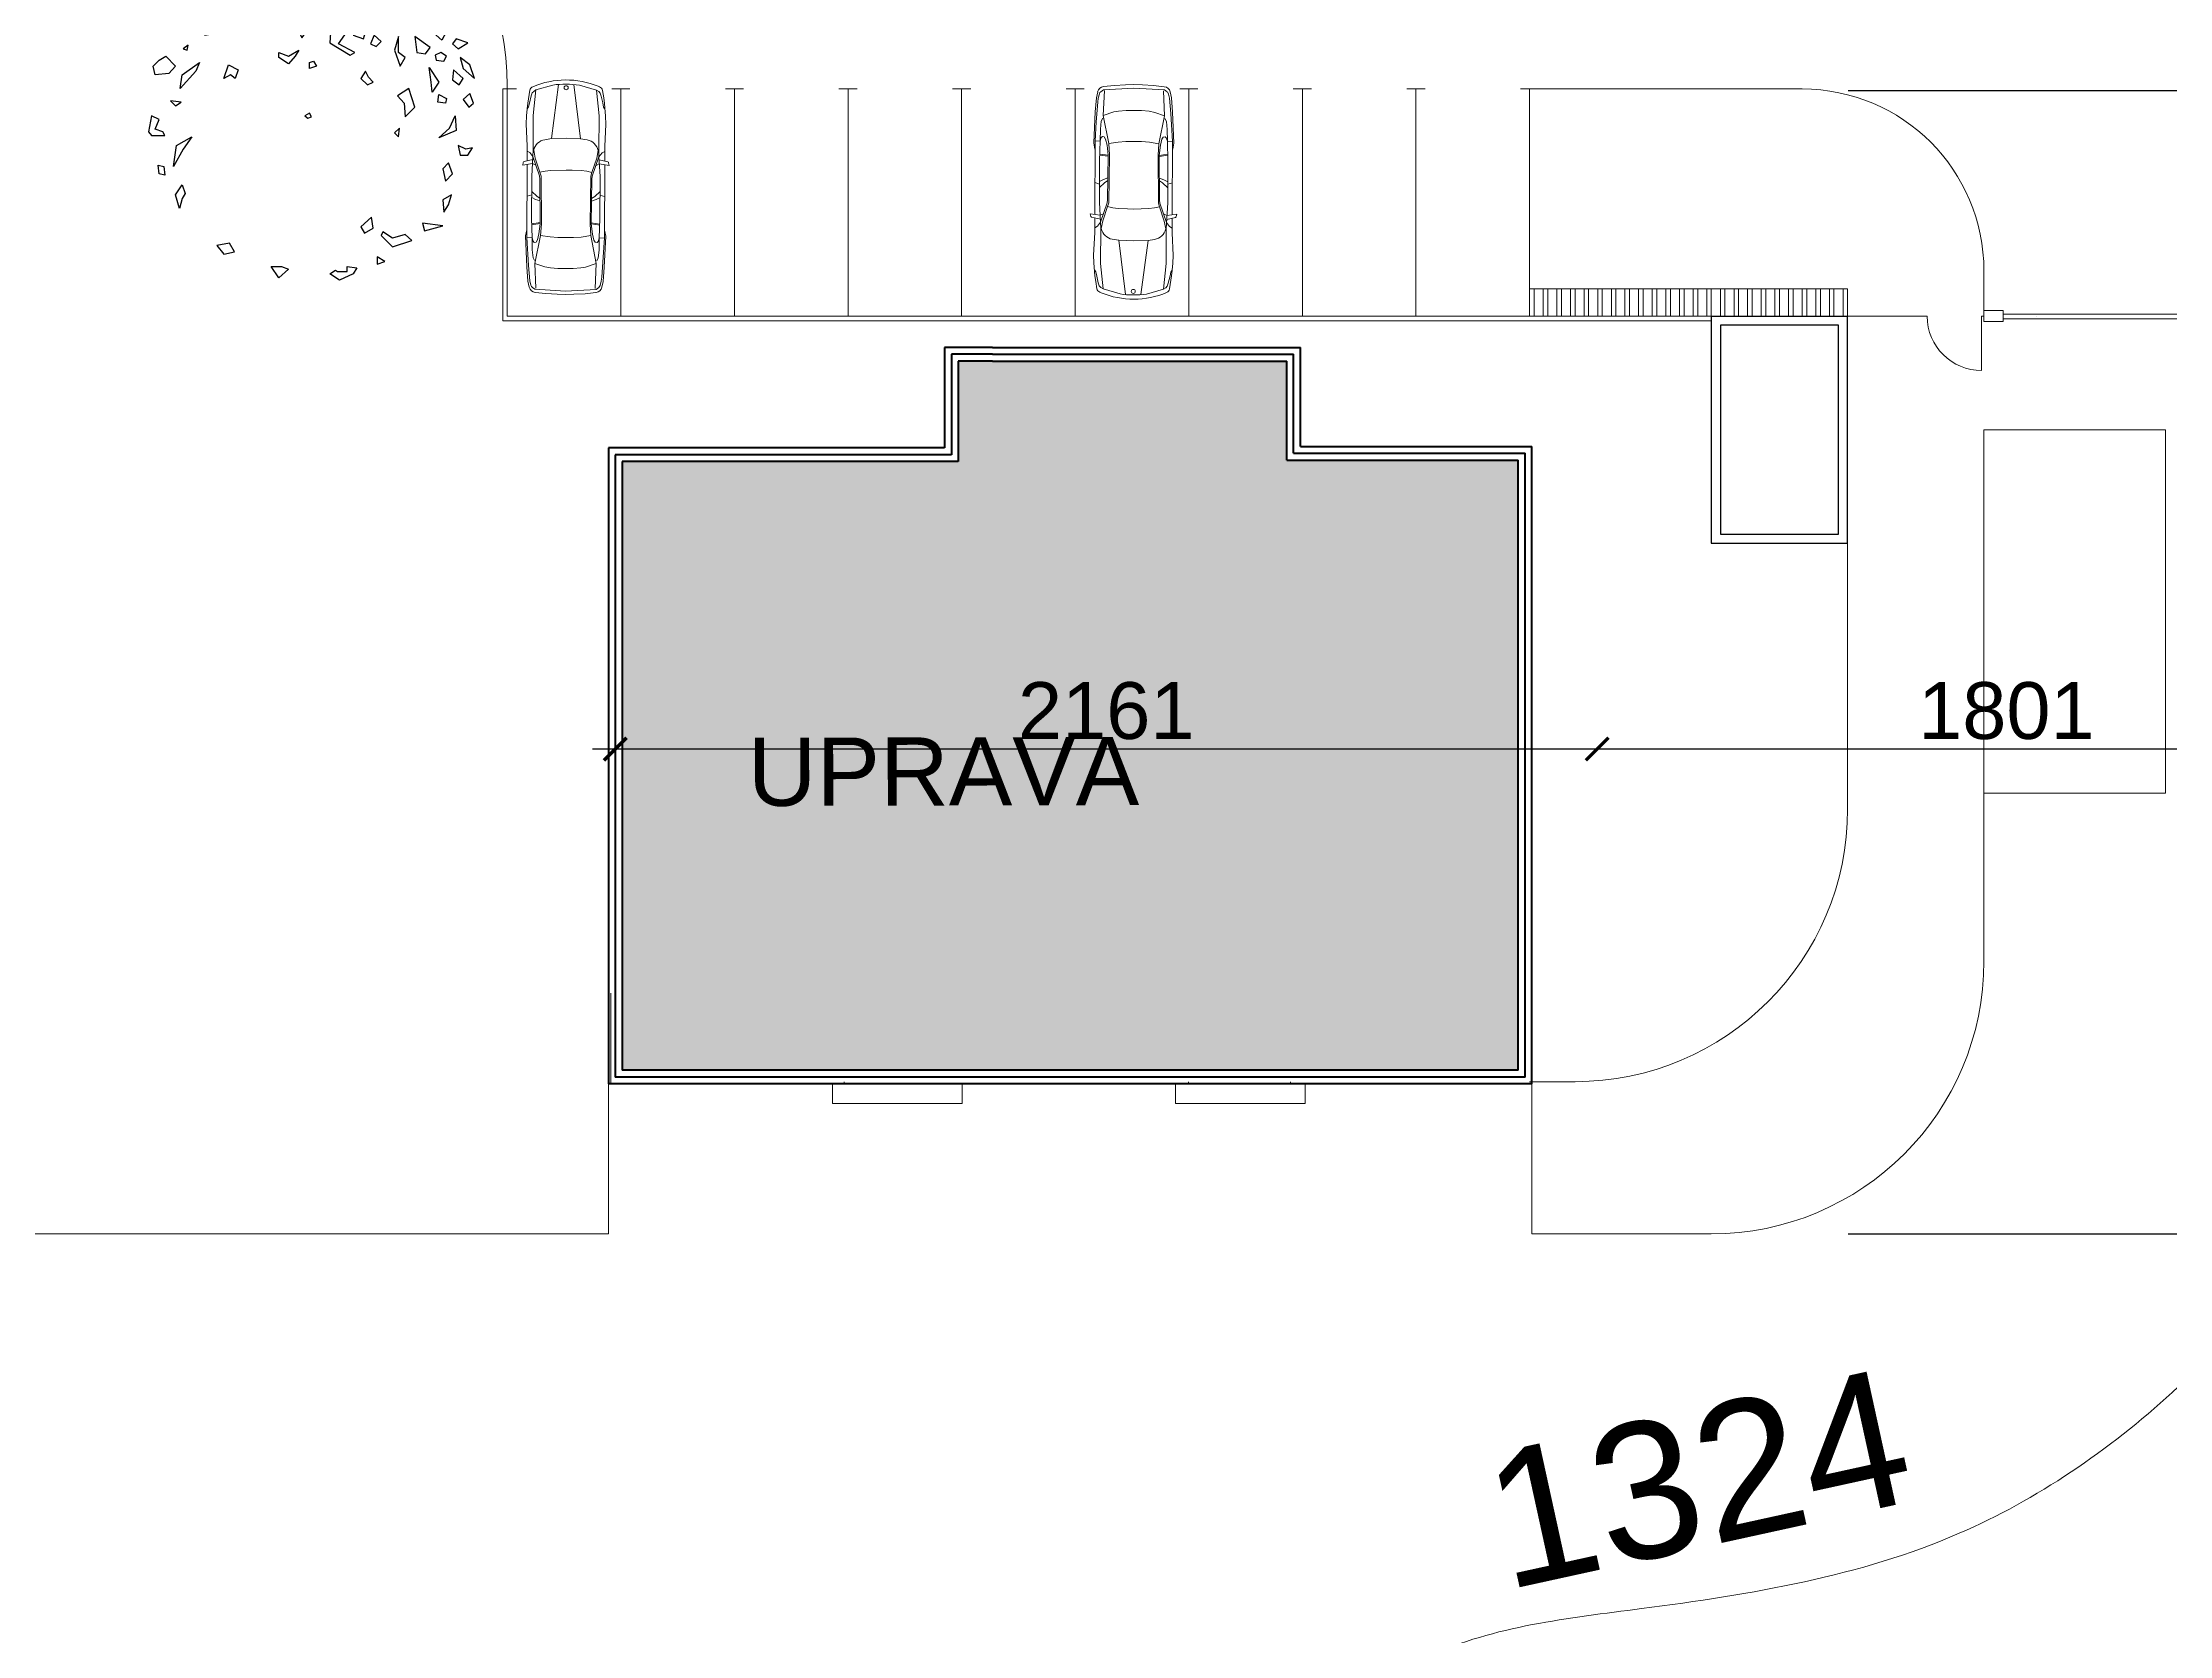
# Model space of a CAD drawing. Header units: millimetres. Extents: x 73 to 57768, y -40361 to 10065.
# Drawn here: x 14934 to 19616, y -23971 to -20464 of the extents above; entities that cross this region are included whole.
import ezdxf

# ---------------------------------------------------------------- set-up
doc = ezdxf.new("R2010")
doc.units = ezdxf.units.MM
for name, color, linetype, lineweight in [('akote sani', 84, 'Continuous', 5), ('izohipse', 33, 'Continuous', 0), ('kote', 124, 'Continuous', 5), ('kote i srafura', 9, 'Continuous', 5), ('SITUACIJA', 7, 'Continuous', 15), ('situacija-objekti', 1, 'Continuous', 25), ('ulica', 71, 'Continuous', 13)]:
    doc.layers.add(name, color=color, linetype=linetype, lineweight=lineweight)
doc.layers.add('presjek', color=7, linetype='Continuous', lineweight=40, true_color=0xe37da2)
doc.styles.add('ATTR', font='romans.shx', dxfattribs={"width": 0.8, "height": 0.7})
doc.styles.add('M1_50', font='ARIAL.TTF', dxfattribs={"height": 5})
doc.styles.add('M1_500', font='ARIAL.TTF', dxfattribs={"height": 125})
doc.dimstyles.new('M1_500', dxfattribs={"dimtxt": 15, "dimasz": 50, "dimexe": 50, "dimexo": 50, "dimgap": 20, "dimtad": 1, "dimdec": 0, "dimtxsty": 'M1_500', "dimblk": 'ARCHTICK', "dimcen": 2.5, "dimdle": 50, "dimadec": 0, "dimazin": 0, "dimtfac": 1, "dimtdec": 0, "dimtmove": 0, "dimatfit": 3, "dimfxl": 1, "dimarcsym": 0})

# ---------------------------------------------------------------- blocks, each defined once
blk = doc.blocks.new('auto_BMW')
at = {"color": 0, "linetype": 'Continuous'}
for p, q in [((80.1, 96.5), (74.4, 97.7)), ((74.4, 97.7), (77.7, 76)), ((82.1, 94.7), (86.6, 75.5)), ((-205.6, 68.3), (-208.1, 44.7)), ((-198.5, 68.7), (-202.2, 1.8)), ((-194.3, 74.7), (-198.5, 68.7)), ((-196.6, 66.5), (-141.9, 69.4)), ((-181, 84.2), (-193.9, 81.4)), ((-180.3, 80.3), (-189.7, 77.5)), ((-149.9, 87), (-181, 84.2)), ((-171.5, 81.2), (-180.3, 80.3)), ((-127.6, 84.4), (-171.5, 81.2)), ((-81.5, 90.1), (-149.9, 87)), ((-149.8, 45.6), (-141.9, 69.4)), ((-141.9, 69.4), (-80.1, 57.1)), ((-135.7, 70.2), (-129.4, 73.4)), ((-111.9, 75.3), (-129.4, 73.4)), ((-85.2, 87.3), (-127.6, 84.4)), ((-85.8, 75.9), (-111.9, 75.3)), ((-93.1, 73.5), (-95.7, 71.1)), ((-95.7, 71.1), (-94.7, 66.8)), ((-94.7, 66.8), (-89.9, 63.9)), ((-85.8, 75.9), (-93.1, 73.5)), ((-89.9, 63.9), (-76.8, 60.8)), ((-85.2, 87.3), (-85.8, 75.9)), ((-42.3, 77.2), (-85.8, 75.9)), ((-85.2, 87.3), (75.9, 87.8)), ((-80.1, 57.1), (-83.3, 36.2)), ((-68.1, 87.7), (-81.5, 90.1)), ((-80.1, 57.1), (-55, 55.6)), ((-76.8, 60.8), (-54.5, 58.1)), ((-54.5, 58.1), (-57.1, 76.8)), ((-55, 55.6), (50.5, 57.1)), ((-54.8, 77.1), (-52, 58.4)), ((-54.5, 58.1), (43.8, 59.5)), ((50, 77.5), (-42.3, 77.2)), ((-4.4, 58.8), (-0.9, 68.7)), ((-0.9, 68.7), (3.4, 77.5)), ((6, 66.2), (1.2, 58.9)), ((5.9, 87.7), (9.1, 77.4)), ((16.9, 77.6), (6, 66.2)), ((43.8, 59.5), (50.6, 60.5)), ((93.1, 75.2), (50, 77.5)), ((50.5, 57.1), (58.7, 59.5)), ((50.6, 60.5), (93.1, 75.2)), ((58.7, 59.5), (90.1, 70.3)), ((61.4, 48.2), (58.7, 59.5)), ((62.8, 36.1), (61.4, 48.2)), ((77.7, 76), (74.3, 68.7)), ((115.8, 88), (83.7, 87.8)), ((90.1, 70.3), (107.1, 73.6)), ((93.1, 75.2), (102, 82.1)), ((107.1, 74.6), (93.1, 75.2)), ((102, 82.1), (105.2, 88)), ((183.6, 75.4), (107.1, 74.6)), ((165.4, 90.3), (115.8, 88)), ((130.5, 49.2), (132.9, 34.8)), ((182.7, 89.8), (165.4, 90.3)), ((210.7, 87.4), (182.7, 89.8)), ((239.8, 69.6), (183.6, 75.4)), ((202.6, 85.5), (198.2, 88.4)), ((212, 83.6), (202.6, 85.5)), ((223.3, 85.6), (210.7, 87.4)), ((226.7, 80.1), (212, 83.6)), ((239.4, 83), (223.3, 85.6)), ((233.4, 77.8), (226.7, 80.1)), ((236.7, 74.7), (233.4, 77.8)), ((239.8, 69.6), (236.7, 74.7)), ((251, 32.2), (239.8, 69.6)), ((248.4, 73.6), (247.1, 76.6)), ((-209.4, 20.1), (-209.8, 1.5)), ((-209.8, 1.5), (-209.3, -17.1)), ((-208.1, 44.7), (-209.4, 20.1)), ((-202.2, 1.8), (-198, -65.6)), ((-152.9, 2), (-152.7, 18.6)), ((-152.6, -15.2), (-152.9, 2)), ((-152.7, 18.6), (-151.4, 35.3)), ((-151.4, 35.3), (-149.8, 45.6)), ((-84.4, 19.1), (-84.6, 1.6)), ((-84.6, 1.6), (-84.3, -15.2)), ((-83.3, 36.2), (-84.4, 19.1)), ((63.6, 16.1), (62.8, 36.1)), ((63.1, -31.2), (64, 2.9)), ((64, 2.9), (63.6, 16.1)), ((132.9, 34.8), (252.4, 20.1)), ((132.9, 34.8), (134.1, 2.7)), ((134.1, 2.7), (133.2, -29.4)), ((262.4, 3.2), (262.4, 3.2)), ((-209.3, -17.1), (-207.8, -41.7)), ((-207.8, -41.7), (-205.2, -65.3)), ((-151.2, -31.8), (-152.6, -15.2)), ((-148.8, -44.1), (-151.2, -31.8)), ((-141.4, -65.9), (-148.8, -44.1)), ((-84.3, -15.2), (-83, -32.3)), ((-83, -32.3), (-79.7, -53.2)), ((59.1, -54.6), (61.7, -43.3)), ((61.7, -43.3), (63.1, -31.2)), ((133.2, -29.4), (130.9, -43.8)), ((252.5, -13.9), (133.2, -29.4)), ((240.3, -63.4), (251.2, -26)), ((-198, -65.6), (-194.1, -71.2)), ((-141.4, -65.9), (-196.2, -63.4)), ((-193.7, -78.2), (-180.4, -81)), ((-189.1, -74.4), (-179.8, -77)), ((-180.4, -81), (-149.3, -83.6)), ((-179.8, -77), (-146.2, -79.8)), ((-149.3, -83.6), (-80.9, -86.2)), ((-146.2, -79.8), (-84.6, -83.4)), ((-79.7, -53.2), (-141.4, -65.9)), ((-135.2, -66.7), (-128.9, -69.8)), ((-128.9, -69.8), (-111.4, -71.6)), ((-111.4, -71.6), (-85.3, -72.1)), ((-95.2, -67.2), (-94.3, -63)), ((-92.6, -69.7), (-95.2, -67.2)), ((-94.3, -63), (-89.5, -60)), ((-85.3, -72.1), (-92.6, -69.7)), ((-89.5, -60), (-76.4, -56.8)), ((-84.6, -83.4), (-85.3, -72.1)), ((-85.3, -72.1), (-41.7, -73)), ((-84.6, -83.4), (76.5, -82.8)), ((-80.9, -86.2), (-67.5, -83.7)), ((-54.6, -51.5), (-79.7, -53.2)), ((-76.4, -56.8), (-54.1, -53.9)), ((-53.9, -53.9), (-56.6, -72.7)), ((50.9, -52.3), (-54.6, -51.5)), ((-54.2, -72.7), (-51.6, -54.3)), ((-54.1, -53.9), (44.2, -54.7)), ((-41.7, -73), (50.6, -72.7)), ((-4, -54.3), (-0.4, -64.2)), ((-0.4, -64.2), (3.8, -72.8)), ((6.4, -61.6), (1.6, -54.4)), ((17.2, -72.8), (6.4, -61.6)), ((6.5, -83.1), (9.6, -72.8)), ((44.2, -54.7), (51, -55.6)), ((50.6, -72.7), (107.6, -69.4)), ((59.1, -54.6), (50.9, -52.3)), ((51, -55.6), (93.7, -70.1)), ((90.6, -65.2), (59.1, -54.6)), ((78.3, -71), (74.8, -63.7)), ((75.1, -92.7), (78.3, -71)), ((80.8, -91.5), (75.1, -92.7)), ((82.7, -89.6), (87.1, -70.5)), ((116.4, -82.7), (84.3, -82.8)), ((107.6, -68.4), (90.6, -65.2)), ((93.7, -70.1), (102.5, -76.9)), ((102.5, -76.9), (105.8, -82.8)), ((107.6, -69.4), (184.1, -69.6)), ((116.4, -82.7), (166.1, -84.7)), ((166.1, -84.7), (183.3, -84.1)), ((183.3, -84.1), (198.8, -82.5)), ((184.1, -69.6), (240.3, -63.4)), ((198.8, -82.5), (203.2, -79.6)), ((198.8, -82.5), (211.3, -81.4)), ((203.2, -79.6), (211.1, -78)), ((211.1, -78), (227.3, -74.1)), ((211.3, -81.4), (239.9, -76.8)), ((227.3, -74.1), (233.9, -71.7)), ((233.9, -71.7), (237.2, -68.5)), ((237.2, -68.5), (240.3, -63.4))]:
    blk.add_line(p, q, dxfattribs=at)
blk.add_circle((245.3, 3.1), 4.5, dxfattribs=at)
for centre, radius, start, end in [((79.6, 94.1), 2.5, 13.3504, 78.342), ((-190.7, 66.8), 15, 102.2139, 171.9917), ((-186.9, 67.9), 10, 106.2012, 137.6973), ((100.8, 44.1), 30.1, 9.7309, 77.9586), ((237.7, 73.1), 10, 20.2993, 80.6381), ((75.4, 2.5), 187, 337.0697, 22.3307), ((48.8, 2.4), 204.4, 352.0061, 8.3938), ((101.1, -39), 30.2, 282.4413, 350.669), ((-190.3, -63.6), 15, 186.3652, 256.617), ((-186.4, -64.8), 10, 214.9319, 254.199), ((80.3, -89.1), 2.5, 282.056, 347.0451), ((238.2, -66.9), 10, 279.7618, 340.1007)]:
    blk.add_arc(centre, radius, start, end, dxfattribs=at)
blk = doc.blocks.new('DEC1')
for points in [[(-10.286347, 57.002498), (-6.636353, 53.173978), (-4.977264, 55.300948), (-2.322731, 54.024758), (-2.654549, 58.704078), (-5.640907, 57.002498)], [(2.096443, 60.253408), (0.995445, 56.151728), (3.318161, 54.875548), (7.299967, 55.726328)], [(-22.482173, 47.292998), (-22.915303, 48.664658), (-25.556323, 50.836408), (-20.701343, 52.081818), (-20.707443, 47.864548)], [(-17.825703, 50.144688), (-15.340965, 55.637398), (-11.893769, 55.475018), (-12.802246, 52.160138), (-14.540878, 53.429518), (-15.347061, 51.420148), (-14.679306, 50.283108)], [(2.654526, 51.897798), (6.304517, 49.345458), (10.949967, 51.047028), (8.959067, 52.748598), (6.304517, 51.897798)], [(13.272677, 57.002498), (10.949967, 55.726328), (12.609047, 54.024758), (14.268137, 54.875548)], [(16.259037, 52.323198), (16.922667, 53.599378), (16.590857, 57.002498), (20.904477, 54.450148), (17.918117, 51.472418)], [(21.568117, 51.047028), (27.209017, 53.173978), (29.531737, 50.621628), (26.545377, 48.920058), (26.213557, 51.047028), (24.222657, 50.196248), (23.890837, 48.920058)], [(-27.902623, 48.490098), (-28.642653, 45.945318), (-26.266303, 45.915268), (-25.694743, 47.690008)], [(-17.061733, 46.095918), (-21.688173, 40.867878), (-18.577893, 39.165388), (-13.789101, 40.946228), (-14.889992, 43.454908), (-16.965533, 43.184148)], [(-12.70607, 49.248398), (-13.313744, 45.632738), (-10.937401, 45.602688), (-9.258873, 49.086028)], [(-2.654549, 51.047028), (-4.645447, 48.494678), (-3.318176, 45.091538), (-1.990913, 46.793108)], [(2.322716, 47.218508), (-1.327278, 43.815368), (-0.66365, 40.412228), (3.318161, 37.009098), (6.636337, 38.710668), (2.654526, 40.837618), (5.309077, 44.666158)], [(19.245397, 47.643888), (12.277227, 47.218508), (13.272677, 43.815368), (17.918117, 41.688418), (18.913577, 44.240768), (17.254487, 45.516938)], [(24.554477, 46.793108), (21.568117, 44.666158), (23.227197, 42.964588), (26.877177, 44.240768)], [(31.522627, 48.069288), (29.863537, 46.367708), (28.536287, 43.389968), (32.186277, 45.516938)], [(36.831707, 44.240768), (35.836257, 42.539188), (37.163527, 41.263018), (40.481707, 41.688418)], [(-44.561383, 31.831348), (-39.273253, 31.705098), (-39.604093, 34.382268), (-36.824663, 35.356908), (-40.368063, 38.431048), (-41.276543, 35.116178)], [(-38.104163, 42.886048), (-35.982343, 39.207198), (-33.437553, 39.947208), (-31.223573, 43.364378)], [(-31.801213, 37.372358), (-27.415503, 38.148518), (-25.333863, 42.636518), (-27.944843, 42.431948), (-29.220293, 39.953298)], [(-7.299988, 42.539188), (-9.290886, 39.136068), (-5.640907, 37.859878), (-3.981812, 39.136068)], [(10.949967, 39.136068), (9.622697, 36.158308), (10.618147, 33.605958), (10.949967, 36.158308)], [(23.890837, 30.202838), (21.568117, 37.009098), (25.218107, 32.329788)], [(25.549927, 37.859878), (32.186277, 39.561448), (34.177167, 43.389968), (33.181717, 35.307528), (29.199917, 34.882128)], [(37.495347, 38.285278), (35.836257, 35.732928), (38.158977, 34.031358), (41.477157, 34.031358), (38.158977, 35.307528)], [(40.813507, 40.412228), (40.481707, 39.136068), (42.804427, 37.434478), (45.458957, 37.859878)], [(-32.518103, 32.329788), (-36.831723, 28.075868), (-31.854473, 28.926648)], [(-22.563583, 30.628218), (-22.563583, 28.501248), (-21.568133, 29.352038)], [(-12.277245, 32.755178), (-14.599968, 30.628218), (-13.604515, 29.777438), (-11.2818, 30.628218)], [(-1.990913, 33.180578), (-4.977264, 30.628218), (-3.318176, 27.225088), (-0.99546, 30.202838)], [(6.636337, 30.628218), (6.304517, 25.523518), (13.272677, 21.269598), (14.931767, 22.120378), (9.290877, 25.098128), (12.277227, 29.352038)], [(15.927217, 35.307528), (16.922667, 29.777438), (14.268137, 28.075868), (17.918117, 26.799688), (19.245397, 31.479008)], [(29.531737, 34.031358), (28.536287, 31.053608), (36.499887, 31.479008), (33.181717, 34.456738)], [(44.795317, 26.374298), (42.804427, 28.075868), (42.472607, 29.777438), (43.799877, 31.053608), (46.454417, 29.352038)], [(-42.472623, 24.672728), (-44.131713, 23.396548), (-42.804433, 22.971158)], [(-5.640907, 20.844198), (-7.963623, 18.291858), (-11.2818, 20.418808), (-11.2818, 22.120378), (-7.963623, 20.844198), (-4.313629, 22.971158)], [(21.568117, 28.075868), (20.240847, 25.098128), (22.231747, 24.247348), (23.890837, 25.948898)], [(29.863537, 27.650488), (28.536287, 22.971158), (30.527177, 17.441068), (32.186277, 20.418808), (29.863537, 22.120378)], [(35.504437, 27.650488), (36.168077, 22.120378), (39.154437, 21.694998), (40.813507, 23.821948)], [(46.454417, 20.844198), (44.463497, 22.120378), (42.472607, 21.269598), (42.804427, 19.568028), (45.458957, 19.142638)], [(49.772577, 26.799688), (48.445307, 25.098128), (50.436227, 23.396548), (53.754397, 25.523518)], [(-52.427143, 19.568028), (-50.104423, 20.844198), (-46.786243, 17.441068), (-49.108973, 14.888718), (-53.754413, 14.463338), (-54.418043, 17.441068)], [(-45.127153, 9.784018), (-44.463523, 14.463338), (-38.490813, 18.717258), (-39.818083, 15.739508)], [(-30.195383, 13.187148), (-28.536293, 17.866458), (-25.218123, 16.164898), (-26.213573, 13.187148), (-27.872663, 14.463338)], [(-0.66365, 18.717258), (0.663628, 19.142638), (1.659081, 17.441068), (-0.66365, 16.590288)], [(18.581767, 15.739508), (16.922667, 13.187148), (19.245397, 11.060198), (21.236297, 11.910978), (19.577217, 13.612548)], [(40.481707, 17.015668), (43.799877, 11.910978), (41.477157, 8.507848), (41.145337, 11.910978)], [(48.777127, 16.164898), (48.445307, 12.761768), (50.768037, 11.060198), (52.095307, 13.187148)], [(51.099847, 20.418808), (52.095307, 16.590288), (56.077117, 13.187148), (54.418027, 17.866458)], [(29.531737, 7.231658), (31.854457, 4.679318), (32.186277, 0), (35.504437, 3.403137), (33.513537, 9.784018)], [(46.454417, 6.380878), (46.122607, 4.679318), (43.468057, 5.104708), (43.799877, 7.657058)], [(52.095307, 5.955488), (54.086217, 3.403137), (55.745307, 4.679318), (54.418027, 8.082458)], [(-52.427143, -0.850769), (-55.081683, 0.4254), (-56.077133, -5.104706), (-55.081683, -6.380875), (-50.436243, -6.380875), (-51.099873, -5.104706), (-53.754413, -4.253914)], [(-48.445333, 5.530108), (-46.786243, 3.828518), (-44.795343, 5.104708)], [(-0.66365, 1.276169), (-2.322731, 0.4254), (-1.327278, -0.425384), (0, 0)], [(49.440767, 0.4254), (49.772577, -4.679306), (43.799877, -7.231651), (47.449857, -3.828529)], [(-47.449883, -17.015672), (-46.454433, -9.784004), (-41.145353, -6.806266), (-44.131713, -11.06018)], [(30.195357, -3.828529), (28.536287, -5.53009), (29.863537, -6.806266)], [(50.436227, -9.784004), (51.099847, -13.187141), (53.754397, -13.187141), (55.413487, -10.634796), (53.090757, -11.06018)], [(-50.768053, -17.015672), (-50.436243, -19.993412), (-52.427143, -19.568022), (-52.758963, -16.590282)], [(47.118057, -15.739494), (45.127137, -17.866462), (46.122607, -22.120372), (48.445307, -19.568022)], [(-45.458983, -31.478992), (-46.786243, -26.799672), (-44.463523, -23.396552), (-43.468073, -26.374292), (-44.463523, -28.075852)], [(48.113497, -26.799672), (45.127137, -28.501252), (45.458957, -32.755162), (47.118057, -30.202822)], [(20.572657, -34.456732), (16.922667, -37.859872), (18.249947, -39.986832), (21.236297, -38.285262)], [(-28.204473, -43.389972), (-32.518103, -44.240752), (-30.195383, -47.218492), (-26.545393, -46.367702)], [(24.554477, -39.561442), (23.890837, -40.837612), (27.872647, -44.666142), (34.508987, -42.539172), (32.186277, -40.412222), (27.872647, -41.688402)], [(38.158977, -36.583692), (38.822617, -39.136042), (45.127137, -37.434482)], [(22.563567, -50.621622), (25.218107, -49.770842), (22.563567, -48.069272)], [(-11.2818, -55.300932), (-13.936333, -51.472412), (-10.286347, -51.472412), (-7.963623, -52.323192)], [(9.622697, -56.151712), (6.304517, -54.024762), (8.295417, -52.748592), (8.959067, -53.173982), (12.277227, -53.173982), (12.277227, -51.472412), (15.595407, -51.897802), (14.268137, -54.024762)]]:
    blk.add_lwpolyline(points, close=True)
at = {"style": 'ATTR', "width": 0.8, "flags": 9}
blk.add_attdef('ESTCODE', (0, 0), '', height=0.7, dxfattribs=at)
blk = doc.blocks.new('_ArchTick')
at = {"layer": 'kote', "color": 0, "const_width": 0.15}
blk.add_lwpolyline([(-0.5, -0.5), (0.5, 0.5)], dxfattribs=at)
blk = doc.blocks.new('*D306')
at = {"layer": 'Defpoints', "color": 0}
for p in [(18356, -22019.4), (18356, -22019.4), (20157.2, -22019.4)]:
    blk.add_point(p, dxfattribs=at)
at = {"layer": 'kote i srafura', "color": 0, "lineweight": -2}
blk.add_line((20207.2, -22019.4), (18306, -22019.4), dxfattribs=at)
at = {"layer": 'kote i srafura', "color": 0, "lineweight": -2, "xscale": 50, "yscale": 50, "zscale": 50, "rotation": 180}
blk.add_blockref('_ArchTick', (18356, -22019.4), dxfattribs=at)
at = {"layer": 'kote i srafura', "color": 0, "lineweight": -2, "xscale": 50, "yscale": 50, "zscale": 50}
blk.add_blockref('_ArchTick', (20157.2, -22019.4), dxfattribs=at)
at = {"layer": 'kote i srafura', "color": 0, "insert": (19256.6, -21935.6), "char_height": 125, "attachment_point": 5, "style": 'M1_500'}
blk.add_mtext('1801', dxfattribs=at)
blk = doc.blocks.new('*D307')
at = {"layer": 'Defpoints', "color": 0}
for p in [(16194.8, -22019.4), (16194.8, -22019.4), (18356, -22019.4)]:
    blk.add_point(p, dxfattribs=at)
at = {"layer": 'kote i srafura', "color": 0, "lineweight": -2}
blk.add_line((18406, -22019.4), (16144.8, -22019.4), dxfattribs=at)
at = {"layer": 'kote i srafura', "color": 0, "lineweight": -2, "xscale": 50, "yscale": 50, "zscale": 50, "rotation": 180}
blk.add_blockref('_ArchTick', (16194.8, -22019.4), dxfattribs=at)
at = {"layer": 'kote i srafura', "color": 0, "lineweight": -2, "xscale": 50, "yscale": 50, "zscale": 50}
blk.add_blockref('_ArchTick', (18356, -22019.4), dxfattribs=at)
at = {"layer": 'kote i srafura', "color": 0, "insert": (17275.4, -21935.6), "char_height": 125, "attachment_point": 5, "style": 'M1_500'}
blk.add_mtext('2161', dxfattribs=at)
blk = doc.blocks.new('*D308')
at = {"layer": 'Defpoints', "color": 0}
for p in [(18858.3, -20569.9), (18858.3, -23086.6), (19910.7, -23086.6)]:
    blk.add_point(p, dxfattribs=at)
at = {"layer": 'kote i srafura', "color": 0, "lineweight": -2}
for p, q in [((19910.7, -20519.9), (19910.7, -23136.6)), ((18908.3, -20569.9), (19960.7, -20569.9)), ((18908.3, -23086.6), (19960.7, -23086.6))]:
    blk.add_line(p, q, dxfattribs=at)
at = {"layer": 'kote i srafura', "color": 0, "lineweight": -2, "xscale": 50, "yscale": 50, "zscale": 50}
for p, rotation in [((19910.7, -20569.9), 90), ((19910.7, -23086.6), 270)]:
    blk.add_blockref('_ArchTick', p, dxfattribs=dict(at, rotation=rotation))
at = {"layer": 'kote i srafura', "color": 0, "insert": (19826.9, -21828.3), "char_height": 125, "attachment_point": 5, "rotation": 90, "style": 'M1_500'}
blk.add_mtext('2517', dxfattribs=at)

msp = doc.modelspace()

# ---------------------------------------------------------------- hatches: boundary and pattern name
at = {"layer": 'kote i srafura'}
h = msp.add_hatch(dxfattribs=at)
h.set_pattern_fill('AR-SAND', color=256, style=0)
h.paths.add_polyline_path([(18182.153, -21383.315), (17784.461, -21383.315), (17672.818, -21383.315), (17672.818, -21165.39), (17025.076, -21165.39), (16949.58, -21165.39), (16949.58, -21386.63), (16714.769, -21386.63), (16434.769, -21386.63), (16209.769, -21386.63), (16209.769, -22186.63), (16209.769, -22726.63), (18182.153, -22726.63)])

# ---------------------------------------------------------------- linework, layer by layer
at = {"layer": 'akote sani'}
for p, q in [((16184.769, -22756.63), (16184.769, -22556.63)), ((16179.769, -22756.63), (16184.769, -22756.63)), ((16672.813, -22756.63), (16672.813, -22799.738)), ((16698.893, -22756.63), (16698.893, -22751.63)), ((16958.437, -22799.738), (16958.437, -22756.63)), ((17427.483, -22756.63), (17427.483, -22799.738)), ((17456.292, -22756.63), (17456.292, -22751.63)), ((17681.183, -22756.63), (17681.183, -22751.63)), ((17713.108, -22799.738), (17713.108, -22756.63)), ((18212.153, -22751.63), (18207.153, -22751.63)), ((16672.813, -22799.738), (16958.437, -22799.738)), ((17427.483, -22799.738), (17713.108, -22799.738))]:
    msp.add_line(p, q, dxfattribs=at)
at = {"layer": 'izohipse'}
for points, knots in [([(5347.054, -28097.302), (5566.22, -27919.029), (5973.878, -27573.209), (6655.906, -26939.969), (7534.482, -26186.597), (8832.722, -25524.451), (9693.721, -24551.566), (10456.524, -23816.479), (10754.714, -23116.883), (11331.258, -22672.43), (11849.811, -22224.957), (12375.566, -21762.509), (12875.449, -21398.147), (13222.996, -20759.074), (13549.062, -20075.057), (13959.396, -19000.31), (14411.496, -17827.826), (15016.036, -16797.417), (15203.82, -15976.954), (15493.301, -15493.757), (15546.223, -15019.317), (15610.017, -14724.097), (15640.289, -14611.212)], [1637.42291538, 1637.42291538, 1637.42291538, 1637.42291538, 1722.3041729, 1797.4946611, 1916.82941564, 2068.40573537, 2228.69388829, 2302.97404445, 2384.22591502, 2449.7248882, 2517.60604163, 2590.33586301, 2660.68039084, 2698.99928437, 2806.34745106, 2888.73559882, 3043.70745753, 3183.46423372, 3243.31017193, 3294.25627043, 3349.50890509, 3384.5356833, 3384.5356833, 3384.5356833, 3384.5356833]), ([(5347.054, -29455.457), (5522.628, -29361.766), (5899.072, -29163.337), (6489.488, -28813.695), (6889.156, -28180.38), (7423.027, -27804.04), (8100.182, -27361.516), (8836.383, -26742.943), (9774.356, -26020.198), (10578.089, -25386.457), (11355.75, -24659.358), (12366.233, -24174.771), (13340.767, -23691.557), (14009.029, -23282.435), (14382.852, -22866.223), (14348.3, -22272.941), (14355.554, -21657.125), (14370.134, -20891.783), (14638.4, -20352.168), (14925.186, -19682.31), (15171.843, -18927.185), (15714.687, -17965.442), (16302.047, -16997.196), (16802.129, -15934.886), (17071.405, -15137.847), (17176.631, -14691.836), (17195.289, -14611.212)], [1509.07527336, 1509.07527336, 1509.07527336, 1509.07527336, 1568.99812366, 1637.35145172, 1710.94843968, 1788.34609099, 1830.80717245, 1953.9897622, 2075.98499554, 2186.19124878, 2261.20648887, 2393.77452296, 2518.90928001, 2587.26259095, 2630.47755409, 2676.86442731, 2756.66105256, 2819.61465845, 2902.45577964, 2933.89254375, 3038.67726888, 3139.62995757, 3264.16000431, 3378.53598777, 3491.05065712, 3515.85063868, 3515.85063868, 3515.85063868, 3515.85063868]), ([(31552.658, -14611.212), (31420.83, -14776.479), (31114.816, -15139.123), (30624.928, -15577.055), (30170.84, -15961.941), (29828.9, -16406.995), (29662.362, -16940.49), (29570.984, -17469.488), (29328.02, -17874.589), (28964.259, -18166.938), (28491.41, -18117.618), (28135.731, -17936.146), (27864.038, -17762.724), (27597.524, -17733.822), (27382.303, -17839.33), (27249.186, -18043.595), (27228.778, -18269.817), (27364.939, -18409.745), (27486.826, -18602.639), (27473.731, -18918.232), (27438.892, -19242.657), (27503.343, -19600.503), (27438.959, -19974.576), (27418.35, -20370.876), (27166.162, -20566.292), (27192.512, -20752.482), (27015.404, -21021.515), (26895.607, -21494.791), (26650.554, -22047.512), (26591.382, -22702.315), (26472.545, -23244.884), (26316.317, -23813.098), (26020.049, -24274.004), (25454.65, -24705.004), (24750.688, -24745.829), (24204.551, -24839.863), (23667.654, -24825.325), (23063.979, -24661.936), (22497.122, -24184.898), (22063.432, -23818.746), (21708.558, -23483.893), (21618.028, -23071.401), (21482.217, -22717.178), (21280.393, -22427.975), (20949.482, -22291.497), (20523.398, -22316.36), (20222.206, -22639.348), (19982.945, -23036.895), (19641.817, -23453.887), (19121.028, -23810.068), (18536.361, -23906.042), (18036.829, -23959.869), (17576.435, -24284.347), (16718.101, -24662.777), (15646.125, -25317.041), (14555.656, -26080.59), (13735.113, -26727.858), (12928.674, -27239.254), (12117.658, -27817.375), (11367.021, -28349.879), (10773.139, -28841.699), (10339.452, -29116.535), (10025.115, -29401.674), (9851.675, -29691.285), (9886.827, -29934.985), (10043.242, -30061.93), (10191.481, -30185.534), (10374.003, -30294.494), (10678.05, -30273.874), (11155.611, -30422.673), (12000.061, -30438.839), (13118.723, -30470.669), (14283.346, -30938.127), (15504.821, -31189.476), (16723.064, -31335.263), (17772.226, -31295.286), (18560.239, -31297.302), (18999.755, -30973.406), (19157.86, -30650.474), (19140.673, -30272.846), (19512.528, -29973.233), (19570.418, -29356.6), (19990.032, -28764.146), (20599.055, -28424.928), (21180.026, -28534.5), (21599.127, -28734.457), (21971.696, -29140.61), (22495.106, -29561.431), (22920.548, -30192.749), (23197.676, -30825.804), (23298.836, -31414.579), (22961.837, -31797.743), (22682.787, -32211.951), (21995.155, -32467.046), (21600.046, -33215.664), (20787.457, -33458.934), (20348.834, -33917.282), (19934.131, -34182.154), (19674.357, -34418.8), (19653.762, -34612.126), (19648.192, -34664.41)], [1902.18558609, 1902.18558609, 1902.18558609, 1902.18558609, 2535.47886573, 3326.13675999, 3868.3788574, 4320.04619324, 4987.21341701, 5522.33876079, 5914.83901284, 6391.10826673, 6822.64589654, 7246.97568664, 7595.57825547, 7771.26986018, 8028.73750015, 8264.35247454, 8488.27555659, 8635.43322456, 8830.24679286, 9158.69372897, 9541.91727582, 9817.33141425, 10232.12944131, 10685.91741739, 10943.23649876, 11070.86668842, 11207.19492117, 11878.62254705, 12536.45749156, 13000.21832433, 13837.61503863, 14204.75627219, 14759.69261974, 15455.3880813, 16240.75451659, 16819.96619368, 17120.46801222, 17847.47312598, 18640.87361578, 19307.14729657, 19569.3043918, 20077.44333925, 20522.0900916, 20712.15505977, 21116.93205152, 21535.08529578, 21903.57896774, 22377.25955994, 22942.34458169, 23504.5111893, 24223.00461876, 24702.53518623, 24974.16213211, 25889.64813605, 27517.11953131, 28727.87044286, 29884.29854474, 30648.63232892, 31590.56243321, 32872.13672267, 33408.3906763, 33901.58309643, 34408.15294838, 34677.77273225, 34872.92535604, 35085.30473785, 35256.08385275, 35461.37236622, 35698.28344835, 36143.04280105, 36948.54022797, 38218.38580649, 39469.44535597, 40670.65584017, 41960.04486517, 43121.04167366, 43866.65135571, 44217.80870065, 44708.64263122, 44873.70664657, 45316.10041882, 45971.00967597, 46651.38474285, 47436.4971892, 47887.84119316, 48373.98365055, 48804.7010782, 49525.4803312, 50386.70921747, 51034.58854924, 51648.27869279, 51988.46614871, 52511.77709507, 53125.29667313, 54078.9061576, 54851.73150858, 55548.42263817, 55937.5884025, 56356.56035221, 56511.87147235, 56511.87147235, 56511.87147235, 56511.87147235])]:
    msp.add_open_spline(points, degree=3, knots=knots, dxfattribs=at)
at = {"layer": 'kote i srafura'}
for p, q in [((16179.769, -22756.63), (16179.769, -23086.612)), ((18212.153, -22756.63), (18212.153, -23086.612))]:
    msp.add_line(p, q, dxfattribs=at)
at = {"layer": 'presjek'}
for p, q in [((17025.076, -21135.39), (16919.58, -21135.39)), ((16919.58, -21135.39), (16919.58, -21356.63)), ((16934.58, -21150.39), (16934.58, -21371.63)), ((17025.076, -21150.39), (16934.58, -21150.39)), ((17025.076, -21135.39), (17702.818, -21135.39)), ((17025.076, -21150.39), (17687.818, -21150.39)), ((17687.818, -21368.315), (17687.818, -21150.39)), ((17702.818, -21353.315), (17702.818, -21135.39)), ((16949.58, -21165.39), (16949.58, -21386.63)), ((17025.076, -21165.39), (16949.58, -21165.39)), ((17025.076, -21165.39), (17672.818, -21165.39)), ((17672.818, -21383.315), (17672.818, -21165.39)), ((16434.769, -21356.63), (16179.769, -21356.63)), ((16179.769, -21356.63), (16179.769, -22186.63)), ((16194.769, -21371.63), (16194.769, -22186.63)), ((16434.769, -21371.63), (16194.769, -21371.63)), ((16209.769, -21386.63), (16209.769, -22186.63)), ((16434.769, -21386.63), (16209.769, -21386.63)), ((16714.769, -21356.63), (16434.769, -21356.63)), ((16714.769, -21371.63), (16434.769, -21371.63)), ((16714.769, -21386.63), (16434.769, -21386.63)), ((16919.58, -21356.63), (16714.769, -21356.63)), ((16934.58, -21371.63), (16714.769, -21371.63)), ((16949.58, -21386.63), (16714.769, -21386.63)), ((17672.818, -21383.315), (17784.461, -21383.315)), ((17687.818, -21368.315), (17784.461, -21368.315)), ((17702.818, -21353.315), (17784.461, -21353.315)), ((17784.461, -21353.315), (18212.153, -21353.315)), ((17784.461, -21368.315), (18197.153, -21368.315)), ((17784.461, -21383.315), (18182.153, -21383.315)), ((18182.153, -22726.63), (18182.153, -21383.315)), ((18197.153, -22741.63), (18197.153, -21368.315)), ((18212.153, -22756.63), (18212.153, -21353.315)), ((16179.769, -22186.63), (16179.769, -22756.63)), ((16194.769, -22186.63), (16194.769, -22741.63)), ((16209.769, -22186.63), (16209.769, -22726.63)), ((18197.153, -22741.63), (16194.769, -22741.63)), ((18182.153, -22726.63), (16209.769, -22726.63)), ((18212.153, -22756.63), (16179.769, -22756.63))]:
    msp.add_line(p, q, dxfattribs=at)
at = {"layer": 'SITUACIJA'}
for p, q in [((15947.153, -20566.612), (15947.153, -21076.612)), ((15947.153, -20566.612), (15977.153, -20566.612)), ((15947.153, -20566.612), (15977.153, -20566.612)), ((15957.153, -20566.612), (15957.153, -21066.612)), ((15957.153, -20566.612), (15957.153, -21066.612)), ((16187.153, -20566.612), (16227.153, -20566.612)), ((16187.153, -20566.612), (16227.153, -20566.612)), ((16207.153, -20566.612), (16207.153, -21066.612)), ((16207.153, -20566.612), (16207.153, -21066.612)), ((16437.153, -20566.612), (16477.153, -20566.612)), ((16457.153, -20566.612), (16457.153, -21066.612)), ((16687.153, -20566.612), (16727.153, -20566.612)), ((16687.153, -20566.612), (16727.153, -20566.612)), ((16707.153, -20566.612), (16707.153, -21066.612)), ((16707.153, -20566.612), (16707.153, -21066.612)), ((16937.153, -20566.612), (16977.153, -20566.612)), ((16937.153, -20566.612), (16977.153, -20566.612)), ((16957.153, -20566.612), (16957.153, -21066.612)), ((16957.153, -20566.612), (16957.153, -21066.612)), ((17187.153, -20566.612), (17227.153, -20566.612)), ((17207.153, -20566.612), (17207.153, -21066.612)), ((17437.153, -20566.612), (17477.153, -20566.612)), ((17457.153, -20566.612), (17457.153, -21066.612)), ((17687.153, -20566.612), (17727.153, -20566.612)), ((17707.153, -20566.612), (17707.153, -21066.612)), ((17937.153, -20566.612), (17977.153, -20566.612)), ((17957.153, -20566.612), (17957.153, -21066.612)), ((18207.153, -20566.612), (18187.153, -20566.612)), ((18207.153, -20566.612), (18207.153, -21066.612)), ((18207.153, -21006.612), (18607.153, -21006.612)), ((18217.153, -21006.612), (18217.153, -21066.612)), ((18237.153, -21006.612), (18237.153, -21066.612)), ((18247.153, -21006.612), (18247.153, -21066.612)), ((18267.153, -21006.612), (18267.153, -21066.612)), ((18277.153, -21006.612), (18277.153, -21066.612)), ((18297.153, -21006.612), (18297.153, -21066.612)), ((18307.153, -21006.612), (18307.153, -21066.612)), ((18327.153, -21006.612), (18327.153, -21066.612)), ((18337.153, -21006.612), (18337.153, -21066.612)), ((18357.153, -21006.612), (18357.153, -21066.612)), ((18367.153, -21006.612), (18367.153, -21066.612)), ((18387.153, -21006.612), (18387.153, -21066.612)), ((18397.153, -21006.612), (18397.153, -21066.612)), ((18417.153, -21006.612), (18417.153, -21066.612)), ((18427.153, -21006.612), (18427.153, -21066.612)), ((18447.153, -21006.612), (18447.153, -21066.612)), ((18457.153, -21006.612), (18457.153, -21066.612)), ((18477.153, -21006.612), (18477.153, -21066.612)), ((18487.153, -21006.612), (18487.153, -21066.612)), ((18507.153, -21006.612), (18507.153, -21066.612)), ((18517.153, -21006.612), (18517.153, -21066.612)), ((18537.153, -21006.612), (18537.153, -21066.612)), ((18547.153, -21006.612), (18547.153, -21066.612)), ((18567.153, -21006.612), (18567.153, -21066.612)), ((18577.153, -21006.612), (18577.153, -21066.612)), ((18597.153, -21006.612), (18907.153, -21006.612)), ((18597.153, -21006.612), (18597.153, -21066.612)), ((18607.153, -21006.612), (18607.153, -21066.612)), ((18607.153, -21016.612), (18607.153, -21066.612)), ((18627.153, -21006.612), (18627.153, -21066.612)), ((18637.153, -21006.612), (18637.153, -21066.612)), ((18657.153, -21006.612), (18657.153, -21066.612)), ((18667.153, -21006.612), (18667.153, -21066.612)), ((18687.153, -21006.612), (18687.153, -21066.612)), ((18697.153, -21006.612), (18697.153, -21066.612)), ((18717.153, -21006.612), (18717.153, -21066.612)), ((18727.153, -21006.612), (18727.153, -21066.612)), ((18747.153, -21006.612), (18747.153, -21066.612)), ((18757.153, -21006.612), (18757.153, -21066.612)), ((18777.153, -21006.612), (18777.153, -21066.612)), ((18787.153, -21006.612), (18787.153, -21066.612)), ((18807.153, -21006.612), (18807.153, -21066.612)), ((18817.153, -21006.612), (18817.153, -21066.612)), ((18837.153, -21006.612), (18837.153, -21066.612)), ((18847.153, -21006.612), (18847.153, -21066.612)), ((18867.153, -21006.612), (18867.153, -21066.612)), ((18877.153, -21006.612), (18877.153, -21066.612)), ((18897.153, -21006.612), (18897.153, -21066.612)), ((18907.153, -21006.612), (18907.153, -21066.612)), ((19249.731, -21062.442), (19702.153, -21062.442)), ((15947.153, -21076.612), (18207.153, -21076.612)), ((18207.153, -21066.612), (15957.153, -21066.612)), ((18207.153, -21066.612), (18607.153, -21066.612)), ((18207.153, -21076.612), (18607.153, -21076.612)), ((18607.153, -21076.612), (18607.153, -21066.612)), ((18907.153, -21066.612), (18607.153, -21066.612)), ((18607.153, -21076.612), (18607.153, -21076.612)), ((19249.731, -21072.442), (19702.153, -21072.442)), ((19207.153, -21316.612), (19607.153, -21316.612)), ((19207.153, -22116.612), (19207.153, -21316.612)), ((19607.153, -21316.612), (19607.153, -22116.612)), ((18907.153, -21566.612), (18907.153, -22151.63)), ((19207.153, -22116.612), (19207.153, -22486.612)), ((19607.153, -22116.612), (19207.153, -22116.612)), ((18207.153, -22751.63), (18307.153, -22751.63))]:
    msp.add_line(p, q, dxfattribs=at)
for points in [[(15957.153, -20566.612), (15957.153, -20559.296, 0.41421356), (15357.153, -19959.296), (6097.054, -19959.296)], [(18207.153, -20566.612), (18807.153, -20566.612, -0.41421356), (19207.153, -20966.612), (19207.153, -21054.017)], [(18212.153, -23086.612), (18607.153, -23086.612, 0.41421356), (19207.153, -22486.612), (19207.153, -22486.612)]]:
    msp.add_lwpolyline(points, format="xyb", dxfattribs=at)
msp.add_lwpolyline([(19249.731, -21078.739), (19207.153, -21078.739), (19207.153, -21054.017), (19249.731, -21054.017)], close=True, dxfattribs=at)
for points in [[(18907.153, -21066.612), (19082.153, -21066.612)], [(19207.153, -21066.378), (19202.153, -21066.378), (19202.153, -21186.378)]]:
    msp.add_lwpolyline(points, dxfattribs=at)
for centre, radius, start, end in [((19202.153, -21066.378), 120, 180.111618, 270), ((19202.153, -21066.378), 120, 359.888382, 0), ((18307.153, -22151.63), 600, 270, 0)]:
    msp.add_arc(centre, radius, start, end, dxfattribs=at)
at = {"layer": 'situacija-objekti'}
for p, q in [((18607.153, -21066.612), (18907.153, -21066.612)), ((18607.153, -21066.612), (18607.153, -21566.612)), ((18627.153, -21086.612), (18627.153, -21546.612)), ((18887.153, -21086.612), (18627.153, -21086.612)), ((18887.153, -21546.612), (18887.153, -21086.612)), ((18907.153, -21566.612), (18907.153, -21066.612)), ((18607.153, -21566.612), (18907.153, -21566.612)), ((18627.153, -21546.612), (18887.153, -21546.612))]:
    msp.add_line(p, q, dxfattribs=at)
at = {"layer": 'ulica', "ltscale": 5}
msp.add_line((16179.769, -23086.612), (7596.666, -23086.612), dxfattribs=at)

# ---------------------------------------------------------------- block references
at = {"xscale": 6.399999999994179, "yscale": 6.400000000001455, "zscale": 6.4}
msp.add_blockref('DEC1', (15526.247, -20628.041), dxfattribs=at)
at = {"layer": 'SITUACIJA', "xscale": -1}
for p, rotation in [((16083.659, -20809.112), 270), ((17337.948, -20766.812), 90)]:
    msp.add_blockref('auto_BMW', p, dxfattribs=dict(at, rotation=rotation))

# ---------------------------------------------------------------- texts
at = {"layer": 'izohipse', "insert": (18089.806, -23578.24), "char_height": 300, "width": 693.145, "attachment_point": 1, "rotation": 12.365573, "style": 'M1_50'}
msp.add_mtext('1324', dxfattribs=at)
at = {"layer": 'kote', "insert": (16486.246, -21994.57), "char_height": 150, "width": 3716.44813, "attachment_point": 1, "rotation": 0.11096}
msp.add_mtext('{\\fArial|b0|i0|c238|p34;UPRAVA}', dxfattribs=at)

# ---------------------------------------------------------------- dimensions: what is measured, and where the dimension line sits
at = {"layer": 'kote i srafura'}
dim = msp.add_linear_dim(base=(19910.739, -23086.612), p1=(18858.312, -20569.897), p2=(18858.312, -23086.612), angle=90, dimstyle='M1_500', dxfattribs=at)
dim.commit()
dim.dimension.update_dxf_attribs({"geometry": '*D308', "text_midpoint": (19826.917, -21828.254)})
for base, p1, p2, picture, middle in [((16194.769, -22019.428), (18356.012, -22019.428), (16194.769, -22019.428), '*D307', (17275.39, -21935.606)), ((18356.012, -22019.428), (20157.153, -22019.428), (18356.012, -22019.428), '*D306', (19256.583, -21935.606))]:
    dim = msp.add_linear_dim(base=base, p1=p1, p2=p2, dimstyle='M1_500', override={"dimtmove": 1}, dxfattribs=at)
    dim.commit()
    dim.dimension.update_dxf_attribs({"geometry": picture, "text_midpoint": middle})

doc.saveas('drawing.dxf')
